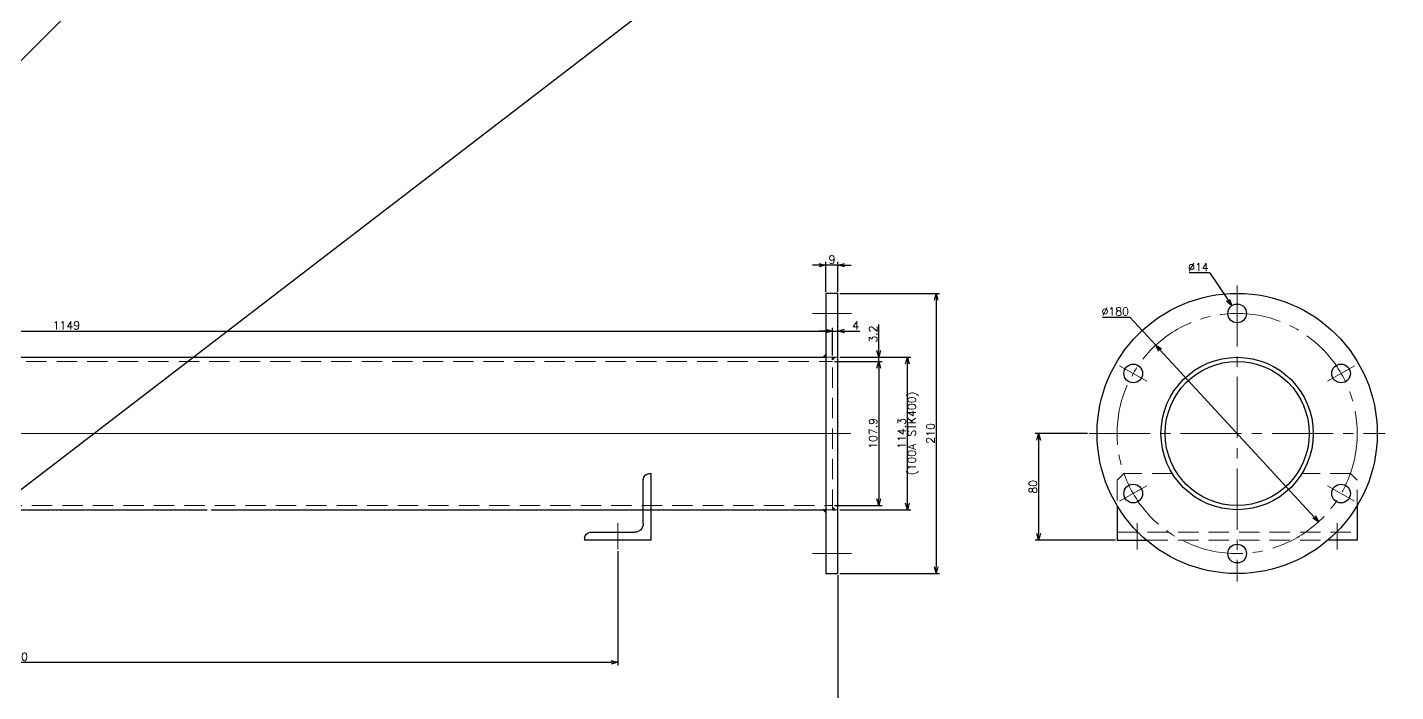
# Model space of a CAD drawing. Header units: millimetres. Extents: x 0 to 38884, y -3675 to 8056.
# Drawn here: x 11395 to 12421, y -504 to -6 of the extents above; entities that cross this region are included whole.
import ezdxf

# ---------------------------------------------------------------- set-up
doc = ezdxf.new("R2010")
doc.units = ezdxf.units.MM
doc.header["$LTSCALE"] = 2.4
doc.header["$PDMODE"] = 99
doc.header["$PDSIZE"] = 1
doc.linetypes.add('CENTER2', pattern=[28.575, 19.05, -3.175, 3.175, -3.175])
doc.linetypes.add('HIDDEN', pattern=[9.525, 6.35, -3.175])
for name, color, linetype, lineweight in [('04_HIDDEN', 2, 'HIDDEN', 13), ('05_CENTER', 4, 'CENTER2', 13), ('08_DIM', 3, 'Continuous', 13)]:
    doc.layers.add(name, color=color, linetype=linetype, lineweight=lineweight)
doc.layers.add('10_DRAFT', color=8, linetype='Continuous', lineweight=0, plot=False)
doc.styles.add('KSS_TXT', font='txt.shx', dxfattribs={"bigfont": 'extfont2.shx'})
doc.dimstyles.new('KSS_DIM', dxfattribs={"dimscale": 2, "dimtxt": 3, "dimasz": 2.5, "dimexe": 1.25, "dimexo": 0.625, "dimtad": 1, "dimdsep": 46, "dimtxsty": 'KSS_TXT', "dimblk": 'OPEN30', "dimcen": 0, "dimazin": 2, "dimtfac": 0.75, "dimtmove": 0, "dimatfit": 3, "dimldrblk": 'OPEN30', "dimfxl": 1.25, "dimtolj": 1, "dimarcsym": 0})
doc.dimstyles.new('KSS_DIM$3', dxfattribs={"dimscale": 2, "dimtxt": 3, "dimasz": 2.5, "dimexe": 1.25, "dimexo": 0.625, "dimtad": 1, "dimtih": 1, "dimtoh": 1, "dimdsep": 46, "dimtxsty": 'KSS_TXT', "dimblk": 'OPEN30', "dimcen": 0, "dimazin": 2, "dimtfac": 0.75, "dimtofl": 0, "dimtmove": 0, "dimatfit": 3, "dimldrblk": 'OPEN30', "dimfxl": 1.25, "dimtolj": 1, "dimarcsym": 0})

# ---------------------------------------------------------------- blocks, each defined once
blk = doc.blocks.new('_Open30')
at = {"color": 0, "linetype": 'ByBlock', "lineweight": -2}
for p, q in [((-1, 0.27), (0, 0)), ((0, 0), (-1, -0.27)), ((0, 0), (-1, 0))]:
    blk.add_line(p, q, dxfattribs=at)
blk = doc.blocks.new('*D238')
at = {"layer": '08_DIM', "color": 0, "lineweight": -2, "transparency": 16777216}
for p, q in [((12000.1, -256.7), (12035.8, -256.7)), ((12033.3, -261.7), (12033.3, -359.6)), ((12000.1, -364.6), (12035.8, -364.6))]:
    blk.add_line(p, q, dxfattribs=at)
at = {"layer": 'Defpoints', "color": 0, "transparency": 16777216}
for p in [(11998.8, -256.7), (11998.8, -364.6), (12033.3, -364.6)]:
    blk.add_point(p, dxfattribs=at)
at = {"layer": '08_DIM', "color": 0, "lineweight": -2, "transparency": 16777216, "xscale": 5, "yscale": 5, "zscale": 5}
for p, rotation in [((12033.3, -256.7), 90), ((12033.3, -364.6), 270)]:
    blk.add_blockref('_Open30', p, dxfattribs=dict(at, rotation=rotation))
at = {"layer": '08_DIM', "color": 0, "transparency": 16777216, "insert": (12029.1, -310.6), "char_height": 6, "attachment_point": 5, "rotation": 90, "style": 'KSS_TXT'}
blk.add_mtext('\\A1;107.9', dxfattribs=at)
blk = doc.blocks.new('*D400')
at = {"layer": '08_DIM', "color": 0, "lineweight": -2, "transparency": 16777216}
for p, q in [((12189.8, -310.6), (12150.7, -310.6)), ((12153.2, -315.6), (12153.2, -385.6)), ((12210.8, -390.6), (12150.7, -390.6))]:
    blk.add_line(p, q, dxfattribs=at)
at = {"layer": 'Defpoints', "color": 0, "transparency": 16777216}
for p in [(12191.1, -310.6), (12153.2, -390.6), (12212.1, -390.6)]:
    blk.add_point(p, dxfattribs=at)
at = {"layer": '08_DIM', "color": 0, "lineweight": -2, "transparency": 16777216, "xscale": 5, "yscale": 5, "zscale": 5}
for p, rotation in [((12153.2, -310.6), 90), ((12153.2, -390.6), 270)]:
    blk.add_blockref('_Open30', p, dxfattribs=dict(at, rotation=rotation))
at = {"layer": '08_DIM', "color": 0, "transparency": 16777216, "insert": (12149, -350.6), "char_height": 6, "attachment_point": 5, "rotation": 90, "style": 'KSS_TXT'}
blk.add_mtext('\\A1;80', dxfattribs=at)
blk = doc.blocks.new('*D405')
at = {"layer": '08_DIM', "color": 0, "lineweight": -2, "transparency": 16777216}
for p, q in [((12266, -190.1), (12281.3, -190.1)), ((12281.3, -190.1), (12295.3, -210.7))]:
    blk.add_line(p, q, dxfattribs=at)
at = {"layer": 'Defpoints', "color": 0, "transparency": 16777216}
for p in [(12298.1, -214.9), (12306, -226.4)]:
    blk.add_point(p, dxfattribs=at)
at = {"layer": '08_DIM', "color": 0, "lineweight": -2, "transparency": 16777216, "xscale": 5, "yscale": 5, "zscale": 5, "rotation": 304.2991368781892}
blk.add_blockref('_Open30', (12298.1, -214.9), dxfattribs=at)
at = {"layer": '08_DIM', "color": 0, "transparency": 16777216, "insert": (12273, -185.9), "char_height": 6, "attachment_point": 5, "style": 'KSS_TXT'}
blk.add_mtext('\\A1;%%C14', dxfattribs=at)
blk = doc.blocks.new('A$C407D76F5_1')
for p, q in [((-90, -54.1), (-90, -80)), ((90, -54.1), (90, -80)), ((-90, -80), (-68, -80)), ((90, -80), (68, -80))]:
    blk.add_line(p, q)
at = {"color": 0}
for centre, radius in [((0, 0), 105), ((0, 90), 7), ((-77.9, 45), 7), ((0, 0), 57.1), ((0, 0), 54), ((77.9, 45), 7), ((-77.9, -45), 7), ((77.9, -45), 7), ((0, -90), 7)]:
    blk.add_circle(centre, radius, dxfattribs=at)
at = {"layer": '04_HIDDEN'}
blk.add_line((-90, -74), (90, -74), dxfattribs=at)
blk.add_lwpolyline([(-48.6, -30), (-85, -30), (-90, -35), (-90, -80), (90, -80), (90, -35), (85, -30), (48.6, -30)], dxfattribs=at)
at = {"layer": '05_CENTER'}
for p, q in [((0, 111), (0, -111)), ((-67.8, 39.2), (-88.1, 50.8)), ((67.8, 39.2), (88.1, 50.8)), ((-111, 0), (111, 0)), ((-67.8, -39.2), (-88.1, -50.8)), ((67.8, -39.2), (88.1, -50.8)), ((-75, -67.1), (-75, -86.9)), ((75, -67.1), (75, -86.9))]:
    blk.add_line(p, q, dxfattribs=at)
blk.add_circle((0, 0), 90, dxfattribs=at)
blk = doc.blocks.new('*D692')
at = {"layer": '08_DIM', "color": 0, "lineweight": -2, "transparency": 16777216}
for p, q in [((10849.8, -252.2), (10849.8, -231.4)), ((10854.8, -233.9), (11993.8, -233.9)), ((11998.8, -252.2), (11998.8, -231.4))]:
    blk.add_line(p, q, dxfattribs=at)
at = {"layer": 'Defpoints', "color": 0, "transparency": 16777216}
for p in [(11998.8, -233.9), (10849.8, -253.5), (11998.8, -253.5)]:
    blk.add_point(p, dxfattribs=at)
at = {"layer": '08_DIM', "color": 0, "lineweight": -2, "transparency": 16777216, "xscale": 5, "yscale": 5, "zscale": 5, "rotation": 180}
blk.add_blockref('_Open30', (10849.8, -233.9), dxfattribs=at)
at = {"layer": '08_DIM', "color": 0, "lineweight": -2, "transparency": 16777216, "xscale": 5, "yscale": 5, "zscale": 5}
blk.add_blockref('_Open30', (11998.8, -233.9), dxfattribs=at)
at = {"layer": '08_DIM', "color": 0, "transparency": 16777216, "insert": (11424.3, -229.6), "char_height": 6, "attachment_point": 5, "style": 'KSS_TXT'}
blk.add_mtext('\\A1;1149', dxfattribs=at)
blk = doc.blocks.new('*D693')
at = {"layer": '08_DIM', "color": 0, "lineweight": -2, "transparency": 16777216}
for p, q in [((11993.8, -233.9), (11988.8, -233.9)), ((11998.8, -252.2), (11998.8, -231.4)), ((11998.8, -233.9), (12002.8, -233.9)), ((12002.8, -252.2), (12002.8, -231.4)), ((12007.8, -233.9), (12019.3, -233.9))]:
    blk.add_line(p, q, dxfattribs=at)
at = {"layer": 'Defpoints', "color": 0, "transparency": 16777216}
for p in [(12002.8, -233.9), (11998.8, -253.5), (12002.8, -253.5)]:
    blk.add_point(p, dxfattribs=at)
at = {"layer": '08_DIM', "color": 0, "lineweight": -2, "transparency": 16777216, "xscale": 5, "yscale": 5, "zscale": 5}
blk.add_blockref('_Open30', (11998.8, -233.9), dxfattribs=at)
at = {"layer": '08_DIM', "color": 0, "lineweight": -2, "transparency": 16777216, "xscale": 5, "yscale": 5, "zscale": 5, "rotation": 180}
blk.add_blockref('_Open30', (12002.8, -233.9), dxfattribs=at)
at = {"layer": '08_DIM', "color": 0, "transparency": 16777216, "insert": (12016.1, -229.6), "char_height": 6, "attachment_point": 5, "style": 'KSS_TXT'}
blk.add_mtext('\\A1;4', dxfattribs=at)
blk = doc.blocks.new('*D694')
at = {"layer": '08_DIM', "color": 0, "lineweight": -2, "transparency": 16777216}
for p, q in [((11988.8, -184.5), (11983.8, -184.5)), ((11993.8, -204.4), (11993.8, -182)), ((12002.8, -184.5), (11993.8, -184.5)), ((12002.8, -204.4), (12002.8, -182)), ((12007.8, -184.5), (12012.8, -184.5))]:
    blk.add_line(p, q, dxfattribs=at)
at = {"layer": 'Defpoints', "color": 0, "transparency": 16777216}
for p in [(11993.8, -184.5), (11993.8, -205.6), (12002.8, -205.6)]:
    blk.add_point(p, dxfattribs=at)
at = {"layer": '08_DIM', "color": 0, "lineweight": -2, "transparency": 16777216, "xscale": 5, "yscale": 5, "zscale": 5}
blk.add_blockref('_Open30', (11993.8, -184.5), dxfattribs=at)
at = {"layer": '08_DIM', "color": 0, "lineweight": -2, "transparency": 16777216, "xscale": 5, "yscale": 5, "zscale": 5, "rotation": 180}
blk.add_blockref('_Open30', (12002.8, -184.5), dxfattribs=at)
at = {"layer": '08_DIM', "color": 0, "transparency": 16777216, "insert": (11998.3, -180.3), "char_height": 6, "attachment_point": 5, "style": 'KSS_TXT'}
blk.add_mtext('\\A1;9', dxfattribs=at)
blk = doc.blocks.new('*D695')
at = {"layer": '08_DIM', "color": 0, "lineweight": -2, "transparency": 16777216}
for p, q in [((12004.1, -205.6), (12078.9, -205.6)), ((12076.4, -210.6), (12076.4, -410.6)), ((12004.1, -415.6), (12078.9, -415.6))]:
    blk.add_line(p, q, dxfattribs=at)
at = {"layer": 'Defpoints', "color": 0, "transparency": 16777216}
for p in [(12002.8, -205.6), (12002.8, -415.6), (12076.4, -415.6)]:
    blk.add_point(p, dxfattribs=at)
at = {"layer": '08_DIM', "color": 0, "lineweight": -2, "transparency": 16777216, "xscale": 5, "yscale": 5, "zscale": 5}
for p, rotation in [((12076.4, -205.6), 90), ((12076.4, -415.6), 270)]:
    blk.add_blockref('_Open30', p, dxfattribs=dict(at, rotation=rotation))
at = {"layer": '08_DIM', "color": 0, "transparency": 16777216, "insert": (12072.2, -310.6), "char_height": 6, "attachment_point": 5, "rotation": 90, "style": 'KSS_TXT'}
blk.add_mtext('\\A1;210', dxfattribs=at)
blk = doc.blocks.new('*D702')
at = {"layer": '08_DIM', "color": 0, "lineweight": -2, "transparency": 16777216}
for p, q in [((12201.1, -223.5), (12221.6, -223.5)), ((12221.6, -223.5), (12241, -244.5)), ((12363.1, -376.8), (12244.4, -248.2))]:
    blk.add_line(p, q, dxfattribs=at)
at = {"layer": 'Defpoints', "color": 0, "transparency": 16777216}
for p in [(12241, -244.5), (12363.1, -376.8)]:
    blk.add_point(p, dxfattribs=at)
at = {"layer": '08_DIM', "color": 0, "lineweight": -2, "transparency": 16777216, "xscale": 5, "yscale": 5, "zscale": 5}
for p, rotation in [((12241, -244.5), 132.7140271599159), ((12363.1, -376.8), 312.7140271599159)]:
    blk.add_blockref('_Open30', p, dxfattribs=dict(at, rotation=rotation))
at = {"layer": '08_DIM', "color": 0, "transparency": 16777216, "insert": (12210.7, -219.2), "char_height": 6, "attachment_point": 5, "style": 'KSS_TXT'}
blk.add_mtext('\\A1;%%C180', dxfattribs=at)
blk = doc.blocks.new('*D716')
at = {"layer": '08_DIM', "color": 0, "lineweight": -2, "transparency": 16777216}
for p, q in [((12004.1, -253.5), (12057.3, -253.5)), ((12054.8, -362.8), (12054.8, -258.5)), ((12004.1, -367.8), (12057.3, -367.8))]:
    blk.add_line(p, q, dxfattribs=at)
at = {"layer": 'Defpoints', "color": 0, "transparency": 16777216}
for p in [(12002.8, -253.5), (12054.8, -253.5), (12002.8, -367.8)]:
    blk.add_point(p, dxfattribs=at)
at = {"layer": '08_DIM', "color": 0, "lineweight": -2, "transparency": 16777216, "xscale": 5, "yscale": 5, "zscale": 5}
for p, rotation in [((12054.8, -253.5), 90), ((12054.8, -367.8), 270)]:
    blk.add_blockref('_Open30', p, dxfattribs=dict(at, rotation=rotation))
at = {"layer": '08_DIM', "color": 0, "transparency": 16777216, "char_height": 6, "attachment_point": 5, "rotation": 90, "style": 'KSS_TXT'}
for s, insert in [('\\A1;(100A STK400)', (12059.1, -310.6)), ('\\A1;114.3', (12050.6, -310.6))]:
    blk.add_mtext(s, dxfattribs=dict(at, insert=insert))
blk = doc.blocks.new('A$C5B70685D_1')
at = {"color": 0}
for p, q in [((1.5, 50), (0, 50)), ((0, 0), (0, 50)), ((6, 12.5), (6, 45.5)), ((0, 0), (50, 0)), ((45.5, 6), (12.5, 6)), ((50, 1.5), (50, 0))]:
    blk.add_line(p, q, dxfattribs=at)
for centre, radius, start, end in [((1.5, 45.5), 4.5, 0, 90), ((12.5, 12.5), 6.5, 180, 270), ((45.5, 1.5), 4.5, 0, 90)]:
    blk.add_arc(centre, radius, start, end, dxfattribs=at)
blk = doc.blocks.new('A$C505301D7_1')
at = {"color": 0}
for p, q in [((465, 57.1), (1156, 57.1)), ((48, -57.2), (692, -57.2)), ((695, -57.2), (1156, -57.2)), ((1022, -57.2), (1025, -57.2)), ((1022, -57.2), (1025, -57.2))]:
    blk.add_line(p, q, dxfattribs=at)
blk.add_lwpolyline([(1156, -105), (1165, -105), (1165, 105), (1156, 105)], close=True, dxfattribs=at)
at = {"color": 3}
for points in [[(1156, 57.1), (1154, 57.1), (1154, 57.1), (1156, 59.2)], [(1161, 57.1), (1163, 57.1), (1163, 57.1), (1161, 55.1)], [(1156, -57.2), (1154, -57.2), (1154, -57.2), (1156, -59.2)], [(1161, -57.2), (1163, -57.2), (1163, -57.2), (1161, -55.2)]]:
    blk.add_lwpolyline(points, close=True, dxfattribs=at)
at = {"layer": '04_HIDDEN'}
for p, q in [((465, 54), (1161, 54)), ((1156, 57.1), (1165, 57.1)), ((1161, -57.2), (1161, 57.1)), ((12, -54), (1161, -54)), ((1156, -57.2), (1165, -57.2))]:
    blk.add_line(p, q, dxfattribs=at)
at = {"layer": '05_CENTER'}
for p, q in [((1175, 90), (1146, 90)), ((1000, -86.9), (1000, -67.1)), ((1175, -90), (1146, -90))]:
    blk.add_line(p, q, dxfattribs=at)
at = {"layer": '10_DRAFT'}
blk.add_line((-9, 0), (1174.7, 0), dxfattribs=at)
at = {"xscale": -1}
blk.add_blockref('A$C5B70685D_1', (1025, -80), dxfattribs=at)
blk = doc.blocks.new('*D731')
at = {"layer": '08_DIM', "color": 0, "lineweight": -2, "transparency": 16777216}
for p, q in [((12002.8, -416.9), (12002.8, -524.4)), ((10837.8, -426.9), (10837.8, -524.4)), ((10842.8, -521.9), (11997.8, -521.9))]:
    blk.add_line(p, q, dxfattribs=at)
at = {"layer": 'Defpoints', "color": 0, "transparency": 16777216}
for p in [(12002.8, -415.6), (10837.8, -425.6), (12002.8, -521.9)]:
    blk.add_point(p, dxfattribs=at)
at = {"layer": '08_DIM', "color": 0, "lineweight": -2, "transparency": 16777216, "xscale": 5, "yscale": 5, "zscale": 5, "rotation": 180}
blk.add_blockref('_Open30', (10837.8, -521.9), dxfattribs=at)
at = {"layer": '08_DIM', "color": 0, "lineweight": -2, "transparency": 16777216, "xscale": 5, "yscale": 5, "zscale": 5}
blk.add_blockref('_Open30', (12002.8, -521.9), dxfattribs=at)
at = {"layer": '08_DIM', "color": 0, "transparency": 16777216, "insert": (11420.3, -517.7), "char_height": 6, "attachment_point": 5, "style": 'KSS_TXT'}
blk.add_mtext('\\A1;1165', dxfattribs=at)
blk = doc.blocks.new('*D732')
at = {"layer": '08_DIM', "color": 0, "lineweight": -2, "transparency": 16777216}
for p, q in [((10937.8, -398.8), (10937.8, -484.6)), ((11837.8, -398.8), (11837.8, -484.6)), ((10942.8, -482.1), (11832.8, -482.1))]:
    blk.add_line(p, q, dxfattribs=at)
at = {"layer": 'Defpoints', "color": 0, "transparency": 16777216}
for p in [(10937.8, -397.5), (11837.8, -397.5), (11837.8, -482.1)]:
    blk.add_point(p, dxfattribs=at)
at = {"layer": '08_DIM', "color": 0, "lineweight": -2, "transparency": 16777216, "xscale": 5, "yscale": 5, "zscale": 5, "rotation": 180}
blk.add_blockref('_Open30', (10937.8, -482.1), dxfattribs=at)
at = {"layer": '08_DIM', "color": 0, "lineweight": -2, "transparency": 16777216, "xscale": 5, "yscale": 5, "zscale": 5}
blk.add_blockref('_Open30', (11837.8, -482.1), dxfattribs=at)
at = {"layer": '08_DIM', "color": 0, "transparency": 16777216, "insert": (11387.8, -477.9), "char_height": 6, "attachment_point": 5, "style": 'KSS_TXT'}
blk.add_mtext('\\A1;900', dxfattribs=at)
blk = doc.blocks.new('*D734')
at = {"layer": '08_DIM', "color": 0, "lineweight": -2, "transparency": 16777216}
for p, q in [((12033.3, -248.5), (12033.3, -229)), ((12004.1, -253.5), (12035.8, -253.5)), ((12033.3, -256.7), (12033.3, -253.5)), ((12000.1, -256.7), (12035.8, -256.7)), ((12033.3, -261.7), (12033.3, -266.7))]:
    blk.add_line(p, q, dxfattribs=at)
at = {"layer": 'Defpoints', "color": 0, "transparency": 16777216}
for p in [(12002.8, -253.5), (12033.3, -253.5), (11998.8, -256.7)]:
    blk.add_point(p, dxfattribs=at)
at = {"layer": '08_DIM', "color": 0, "lineweight": -2, "transparency": 16777216, "xscale": 5, "yscale": 5, "zscale": 5}
for p, rotation in [((12033.3, -253.5), 270), ((12033.3, -256.7), 90)]:
    blk.add_blockref('_Open30', p, dxfattribs=dict(at, rotation=rotation))
at = {"layer": '08_DIM', "color": 0, "transparency": 16777216, "insert": (12029.1, -236.2), "char_height": 6, "attachment_point": 5, "rotation": 90, "style": 'KSS_TXT'}
blk.add_mtext('\\A1;3.2', dxfattribs=at)

msp = doc.modelspace()

# ---------------------------------------------------------------- linework, layer by layer
at = {"color": 3}
for p, q in [((13062.9437, 931.2229), (8440.9518, -2616.6685)), ((12224.7837, 795.9902), (10764.3314, -651.1548))]:
    msp.add_line(p, q, dxfattribs=at)

# ---------------------------------------------------------------- block references
for name, p in [('A$C505301D7_1', (10837.8072, -310.6332)), ('A$C407D76F5_1', (12302.0677, -310.6332))]:
    msp.add_blockref(name, p)

# ---------------------------------------------------------------- dimensions: what is measured, and where the dimension line sits
at = {"layer": '08_DIM', "color": 1}
dim = msp.add_linear_dim(base=(11993.8072, -184.5271), p1=(12002.8072, -205.6332), p2=(11993.8072, -205.6332), dimstyle='KSS_DIM', override={"dimscale": 2, "dimarcsym": 1}, dxfattribs=at)
dim.commit()
dim.dimension.update_dxf_attribs({"geometry": '*D694', "text_midpoint": (11998.3072, -180.2771)})
at = {"layer": '08_DIM'}
for p1, p2, override, picture, middle in [((12306.0123, -226.416), (12298.1231, -214.8505), {"dimscale": 2, "dimpost": '%%C<>', "dimarcsym": 1}, '*D405', (12273.016, -190.138)), ((12363.1183, -376.7606), (12241.0172, -244.5059), {"dimscale": 2, "dimpost": '%%C<>', "dimtix": 1, "dimatfit": 2, "dimarcsym": 1}, '*D702', (12210.7244, -223.4734))]:
    dim = msp.add_diameter_dim_2p(p1=p1, p2=p2, dimstyle='KSS_DIM$3', override=override, dxfattribs=at)
    dim.commit()
    dim.dimension.update_dxf_attribs({"geometry": picture, "text_midpoint": middle, "dimtype": 163})
for base, p1, p2, picture, middle in [((12076.401, -415.6332), (12002.8072, -205.6332), (12002.8072, -415.6332), '*D695', (12072.151, -310.6332)), ((12153.2391, -390.6332), (12191.0834, -310.6332), (12212.0677, -390.6332), '*D400', (12148.9891, -350.6332))]:
    dim = msp.add_linear_dim(base=base, p1=p1, p2=p2, angle=90, dimstyle='KSS_DIM', override={"dimscale": 2, "dimarcsym": 1}, dxfattribs=at)
    dim.commit()
    dim.dimension.update_dxf_attribs({"geometry": picture, "text_midpoint": middle})
for base, p1, p2, picture, middle in [((11998.8072, -233.8536), (10849.8072, -253.4832), (11998.8072, -253.4832), '*D692', (11424.3072, -229.6036)), ((12002.8072, -233.8536), (11998.8072, -253.4832), (12002.8072, -253.4832), '*D693', (12016.0572, -229.6036)), ((12002.8072, -521.9087), (10837.8072, -425.6332), (12002.8072, -415.6332), '*D731', (11420.3072, -517.6545))]:
    dim = msp.add_linear_dim(base=base, p1=p1, p2=p2, dimstyle='KSS_DIM', override={"dimscale": 2, "dimarcsym": 1}, dxfattribs=at)
    dim.commit()
    dim.dimension.update_dxf_attribs({"geometry": picture, "text_midpoint": middle})
at = {"layer": '08_DIM', "color": 1}
for base, p1, p2, override, picture, middle in [((12033.331, -253.4832), (11998.8072, -256.6832), (12002.8072, -253.4832), {"dimscale": 2, "dimarcsym": 1}, '*D734', (12029.081, -236.2332)), ((12054.818, -253.4832), (12002.8072, -367.7832), (12002.8072, -253.4832), {"dimscale": 2, "dimpost": '\\X(100A STK400)', "dimarcsym": 1}, '*D716', (12050.568, -310.6332)), ((12033.331, -364.5832), (11998.8072, -256.6832), (11998.8072, -364.5832), {"dimscale": 2, "dimarcsym": 1}, '*D238', (12029.081, -310.6332))]:
    dim = msp.add_linear_dim(base=base, p1=p1, p2=p2, angle=90, dimstyle='KSS_DIM', override=override, dxfattribs=at)
    dim.commit()
    dim.dimension.update_dxf_attribs({"geometry": picture, "text_midpoint": middle})
at = {"layer": '08_DIM', "color": 6}
dim = msp.add_linear_dim(base=(11837.8073, -482.1148), p1=(10937.8073, -397.5302), p2=(11837.8073, -397.5302), dimstyle='KSS_DIM', override={"dimscale": 2, "dimarcsym": 1}, dxfattribs=at)
dim.commit()
dim.dimension.update_dxf_attribs({"geometry": '*D732', "text_midpoint": (11387.8073, -477.8648)})

doc.saveas('drawing.dxf')
